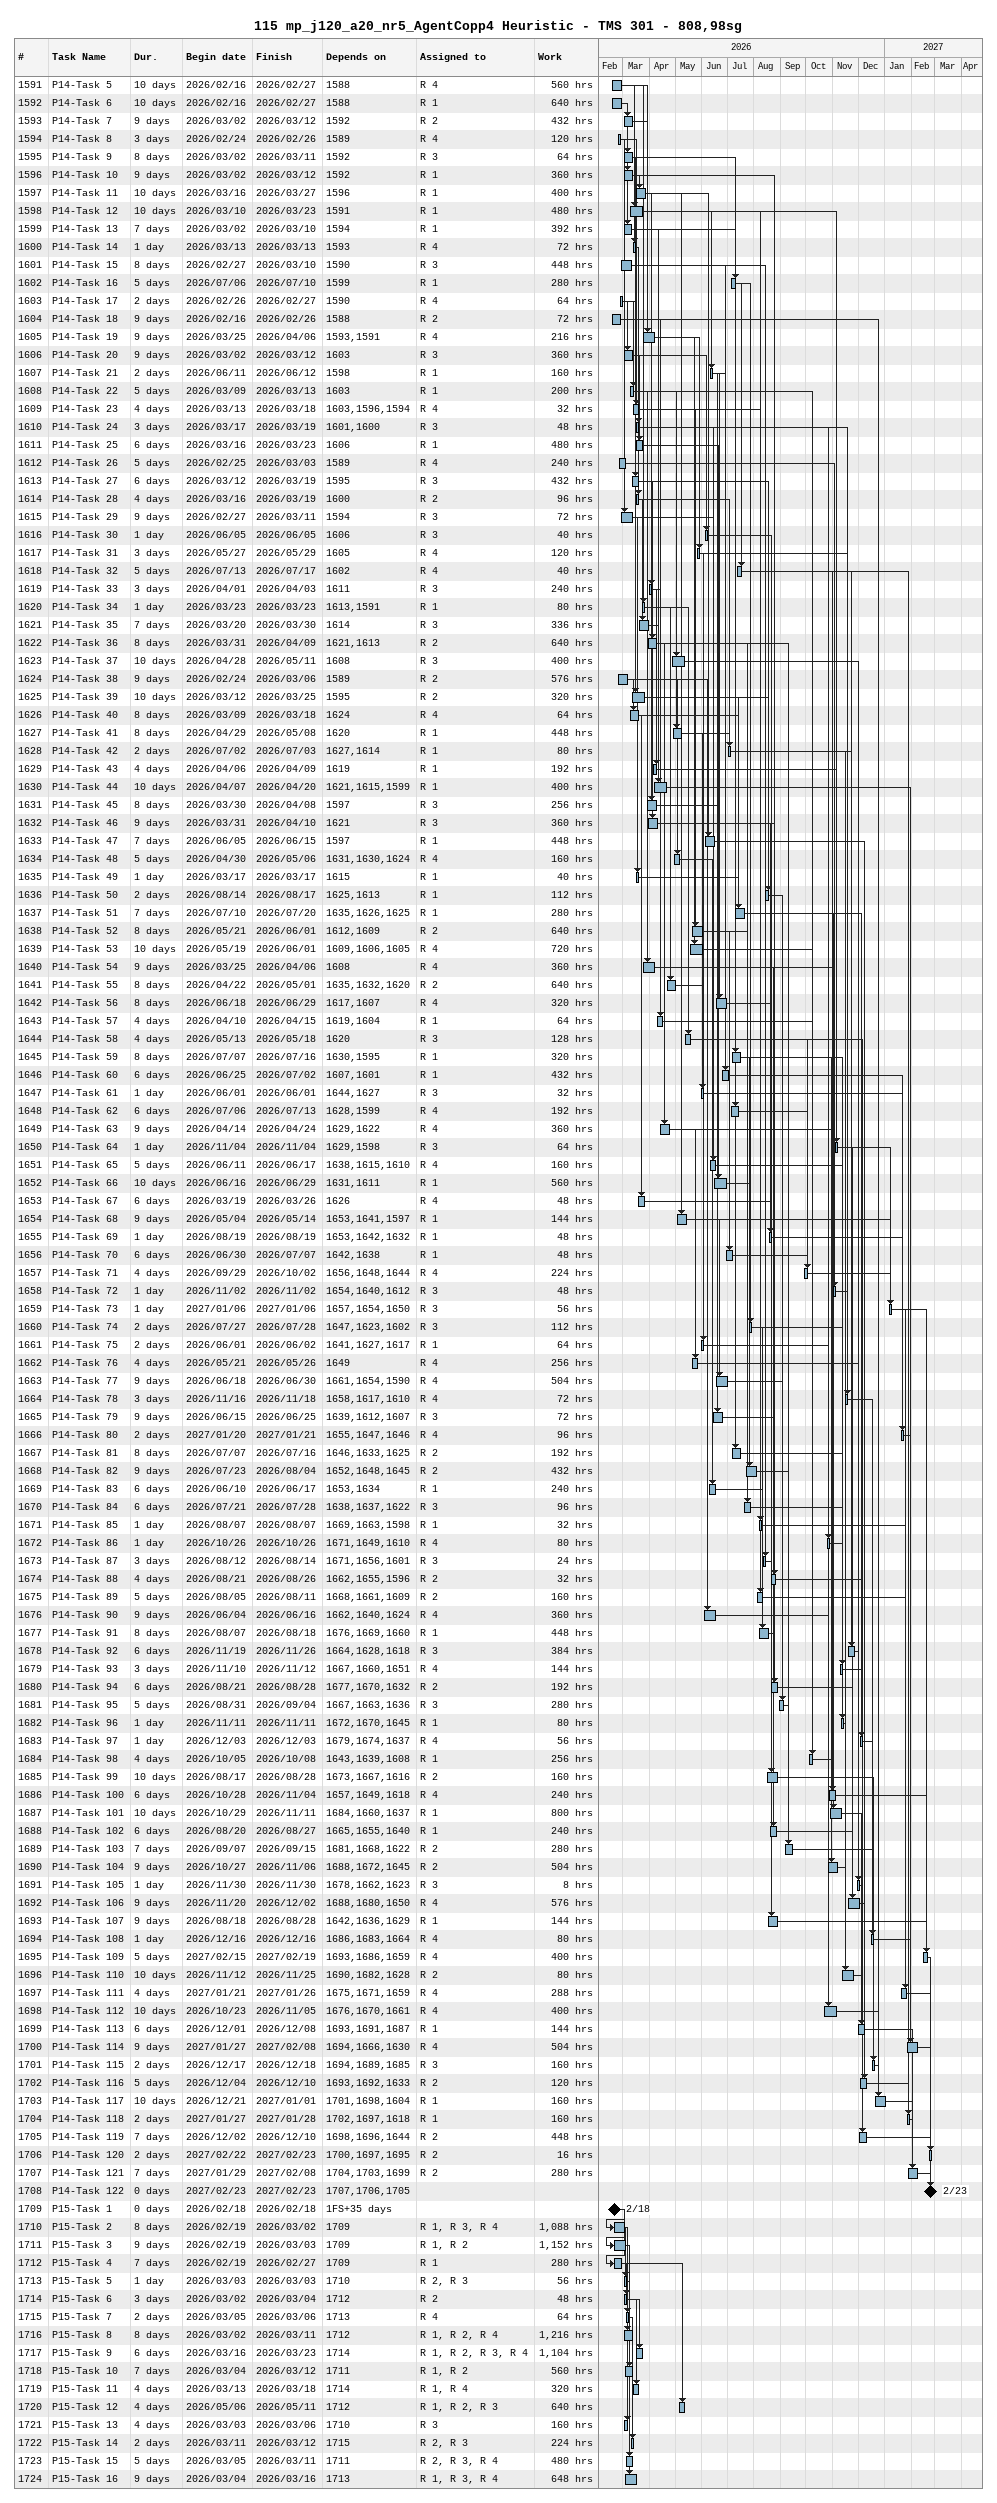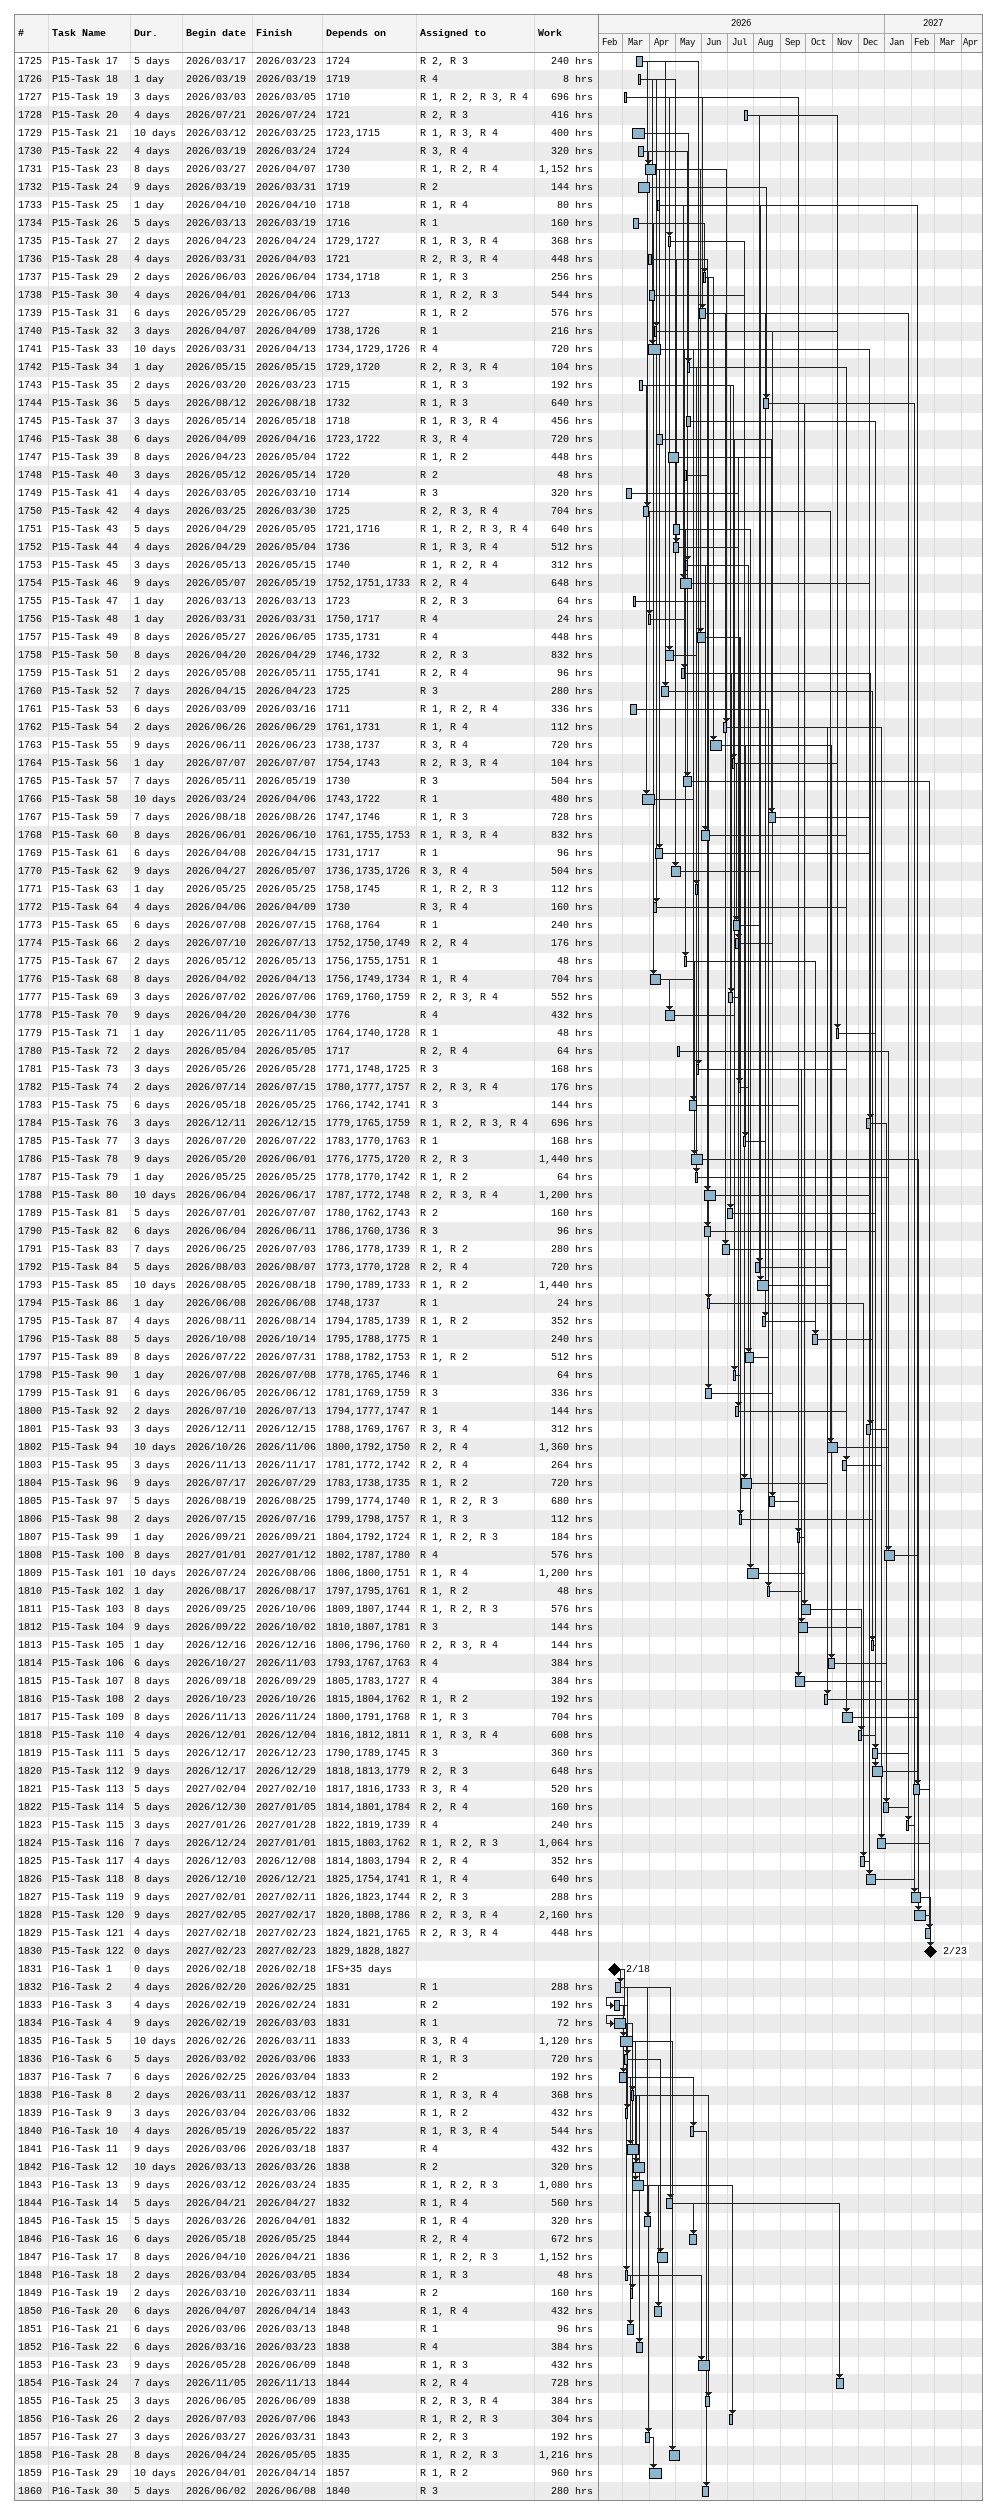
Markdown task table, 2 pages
115 mp_j120_a20_nr5_AgentCopp4 Heuristic - TMS 301 - 808,98sg

| ID | Task | Duration | Start | Finish | Predecessors | Resources | Work (h) |
|---|---|---|---|---|---|---|---|
| 1591 | P14-Task 5 | 10d | 2026-02-16 | 2026-02-27 | 1588 | R 4 | 560 |
| 1592 | P14-Task 6 | 10d | 2026-02-16 | 2026-02-27 | 1588 | R 1 | 640 |
| 1593 | P14-Task 7 | 9d | 2026-03-02 | 2026-03-12 | 1592 | R 2 | 432 |
| 1594 | P14-Task 8 | 3d | 2026-02-24 | 2026-02-26 | 1589 | R 4 | 120 |
| 1595 | P14-Task 9 | 8d | 2026-03-02 | 2026-03-11 | 1592 | R 3 | 64 |
| 1596 | P14-Task 10 | 9d | 2026-03-02 | 2026-03-12 | 1592 | R 1 | 360 |
| 1597 | P14-Task 11 | 10d | 2026-03-16 | 2026-03-27 | 1596 | R 1 | 400 |
| 1598 | P14-Task 12 | 10d | 2026-03-10 | 2026-03-23 | 1591 | R 1 | 480 |
| 1599 | P14-Task 13 | 7d | 2026-03-02 | 2026-03-10 | 1594 | R 1 | 392 |
| 1600 | P14-Task 14 | 1d | 2026-03-13 | 2026-03-13 | 1593 | R 4 | 72 |
| 1601 | P14-Task 15 | 8d | 2026-02-27 | 2026-03-10 | 1590 | R 3 | 448 |
| 1602 | P14-Task 16 | 5d | 2026-07-06 | 2026-07-10 | 1599 | R 1 | 280 |
| 1603 | P14-Task 17 | 2d | 2026-02-26 | 2026-02-27 | 1590 | R 4 | 64 |
| 1604 | P14-Task 18 | 9d | 2026-02-16 | 2026-02-26 | 1588 | R 2 | 72 |
| 1605 | P14-Task 19 | 9d | 2026-03-25 | 2026-04-06 | 1593, 1591 | R 4 | 216 |
| 1606 | P14-Task 20 | 9d | 2026-03-02 | 2026-03-12 | 1603 | R 3 | 360 |
| 1607 | P14-Task 21 | 2d | 2026-06-11 | 2026-06-12 | 1598 | R 1 | 160 |
| 1608 | P14-Task 22 | 5d | 2026-03-09 | 2026-03-13 | 1603 | R 1 | 200 |
| 1609 | P14-Task 23 | 4d | 2026-03-13 | 2026-03-18 | 1603, 1596, 1594 | R 4 | 32 |
| 1610 | P14-Task 24 | 3d | 2026-03-17 | 2026-03-19 | 1601, 1600 | R 3 | 48 |
| 1611 | P14-Task 25 | 6d | 2026-03-16 | 2026-03-23 | 1606 | R 1 | 480 |
| 1612 | P14-Task 26 | 5d | 2026-02-25 | 2026-03-03 | 1589 | R 4 | 240 |
| 1613 | P14-Task 27 | 6d | 2026-03-12 | 2026-03-19 | 1595 | R 3 | 432 |
| 1614 | P14-Task 28 | 4d | 2026-03-16 | 2026-03-19 | 1600 | R 2 | 96 |
| 1615 | P14-Task 29 | 9d | 2026-02-27 | 2026-03-11 | 1594 | R 3 | 72 |
| 1616 | P14-Task 30 | 1d | 2026-06-05 | 2026-06-05 | 1606 | R 3 | 40 |
| 1617 | P14-Task 31 | 3d | 2026-05-27 | 2026-05-29 | 1605 | R 4 | 120 |
| 1618 | P14-Task 32 | 5d | 2026-07-13 | 2026-07-17 | 1602 | R 4 | 40 |
| 1619 | P14-Task 33 | 3d | 2026-04-01 | 2026-04-03 | 1611 | R 3 | 240 |
| 1620 | P14-Task 34 | 1d | 2026-03-23 | 2026-03-23 | 1613, 1591 | R 1 | 80 |
| 1621 | P14-Task 35 | 7d | 2026-03-20 | 2026-03-30 | 1614 | R 3 | 336 |
| 1622 | P14-Task 36 | 8d | 2026-03-31 | 2026-04-09 | 1621, 1613 | R 2 | 640 |
| 1623 | P14-Task 37 | 10d | 2026-04-28 | 2026-05-11 | 1608 | R 3 | 400 |
| 1624 | P14-Task 38 | 9d | 2026-02-24 | 2026-03-06 | 1589 | R 2 | 576 |
| 1625 | P14-Task 39 | 10d | 2026-03-12 | 2026-03-25 | 1595 | R 2 | 320 |
| 1626 | P14-Task 40 | 8d | 2026-03-09 | 2026-03-18 | 1624 | R 4 | 64 |
| 1627 | P14-Task 41 | 8d | 2026-04-29 | 2026-05-08 | 1620 | R 1 | 448 |
| 1628 | P14-Task 42 | 2d | 2026-07-02 | 2026-07-03 | 1627, 1614 | R 1 | 80 |
| 1629 | P14-Task 43 | 4d | 2026-04-06 | 2026-04-09 | 1619 | R 1 | 192 |
| 1630 | P14-Task 44 | 10d | 2026-04-07 | 2026-04-20 | 1621, 1615, 1599 | R 1 | 400 |
| 1631 | P14-Task 45 | 8d | 2026-03-30 | 2026-04-08 | 1597 | R 3 | 256 |
| 1632 | P14-Task 46 | 9d | 2026-03-31 | 2026-04-10 | 1621 | R 3 | 360 |
| 1633 | P14-Task 47 | 7d | 2026-06-05 | 2026-06-15 | 1597 | R 1 | 448 |
| 1634 | P14-Task 48 | 5d | 2026-04-30 | 2026-05-06 | 1631, 1630, 1624 | R 4 | 160 |
| 1635 | P14-Task 49 | 1d | 2026-03-17 | 2026-03-17 | 1615 | R 1 | 40 |
| 1636 | P14-Task 50 | 2d | 2026-08-14 | 2026-08-17 | 1625, 1613 | R 1 | 112 |
| 1637 | P14-Task 51 | 7d | 2026-07-10 | 2026-07-20 | 1635, 1626, 1625 | R 1 | 280 |
| 1638 | P14-Task 52 | 8d | 2026-05-21 | 2026-06-01 | 1612, 1609 | R 2 | 640 |
| 1639 | P14-Task 53 | 10d | 2026-05-19 | 2026-06-01 | 1609, 1606, 1605 | R 4 | 720 |
| 1640 | P14-Task 54 | 9d | 2026-03-25 | 2026-04-06 | 1608 | R 4 | 360 |
| 1641 | P14-Task 55 | 8d | 2026-04-22 | 2026-05-01 | 1635, 1632, 1620 | R 2 | 640 |
| 1642 | P14-Task 56 | 8d | 2026-06-18 | 2026-06-29 | 1617, 1607 | R 4 | 320 |
| 1643 | P14-Task 57 | 4d | 2026-04-10 | 2026-04-15 | 1619, 1604 | R 1 | 64 |
| 1644 | P14-Task 58 | 4d | 2026-05-13 | 2026-05-18 | 1620 | R 3 | 128 |
| 1645 | P14-Task 59 | 8d | 2026-07-07 | 2026-07-16 | 1630, 1595 | R 1 | 320 |
| 1646 | P14-Task 60 | 6d | 2026-06-25 | 2026-07-02 | 1607, 1601 | R 1 | 432 |
| 1647 | P14-Task 61 | 1d | 2026-06-01 | 2026-06-01 | 1644, 1627 | R 3 | 32 |
| 1648 | P14-Task 62 | 6d | 2026-07-06 | 2026-07-13 | 1628, 1599 | R 4 | 192 |
| 1649 | P14-Task 63 | 9d | 2026-04-14 | 2026-04-24 | 1629, 1622 | R 4 | 360 |
| 1650 | P14-Task 64 | 1d | 2026-11-04 | 2026-11-04 | 1629, 1598 | R 3 | 64 |
| 1651 | P14-Task 65 | 5d | 2026-06-11 | 2026-06-17 | 1638, 1615, 1610 | R 4 | 160 |
| 1652 | P14-Task 66 | 10d | 2026-06-16 | 2026-06-29 | 1631, 1611 | R 1 | 560 |
| 1653 | P14-Task 67 | 6d | 2026-03-19 | 2026-03-26 | 1626 | R 4 | 48 |
| 1654 | P14-Task 68 | 9d | 2026-05-04 | 2026-05-14 | 1653, 1641, 1597 | R 1 | 144 |
| 1655 | P14-Task 69 | 1d | 2026-08-19 | 2026-08-19 | 1653, 1642, 1632 | R 1 | 48 |
| 1656 | P14-Task 70 | 6d | 2026-06-30 | 2026-07-07 | 1642, 1638 | R 1 | 48 |
| 1657 | P14-Task 71 | 4d | 2026-09-29 | 2026-10-02 | 1656, 1648, 1644 | R 4 | 224 |
| 1658 | P14-Task 72 | 1d | 2026-11-02 | 2026-11-02 | 1654, 1640, 1612 | R 3 | 48 |
| 1659 | P14-Task 73 | 1d | 2027-01-06 | 2027-01-06 | 1657, 1654, 1650 | R 3 | 56 |
| 1660 | P14-Task 74 | 2d | 2026-07-27 | 2026-07-28 | 1647, 1623, 1602 | R 3 | 112 |
| 1661 | P14-Task 75 | 2d | 2026-06-01 | 2026-06-02 | 1641, 1627, 1617 | R 1 | 64 |
| 1662 | P14-Task 76 | 4d | 2026-05-21 | 2026-05-26 | 1649 | R 4 | 256 |
| 1663 | P14-Task 77 | 9d | 2026-06-18 | 2026-06-30 | 1661, 1654, 1590 | R 4 | 504 |
| 1664 | P14-Task 78 | 3d | 2026-11-16 | 2026-11-18 | 1658, 1617, 1610 | R 4 | 72 |
| 1665 | P14-Task 79 | 9d | 2026-06-15 | 2026-06-25 | 1639, 1612, 1607 | R 3 | 72 |
| 1666 | P14-Task 80 | 2d | 2027-01-20 | 2027-01-21 | 1655, 1647, 1646 | R 4 | 96 |
| 1667 | P14-Task 81 | 8d | 2026-07-07 | 2026-07-16 | 1646, 1633, 1625 | R 2 | 192 |
| 1668 | P14-Task 82 | 9d | 2026-07-23 | 2026-08-04 | 1652, 1648, 1645 | R 2 | 432 |
| 1669 | P14-Task 83 | 6d | 2026-06-10 | 2026-06-17 | 1653, 1634 | R 1 | 240 |
| 1670 | P14-Task 84 | 6d | 2026-07-21 | 2026-07-28 | 1638, 1637, 1622 | R 3 | 96 |
| 1671 | P14-Task 85 | 1d | 2026-08-07 | 2026-08-07 | 1669, 1663, 1598 | R 1 | 32 |
| 1672 | P14-Task 86 | 1d | 2026-10-26 | 2026-10-26 | 1671, 1649, 1610 | R 4 | 80 |
| 1673 | P14-Task 87 | 3d | 2026-08-12 | 2026-08-14 | 1671, 1656, 1601 | R 3 | 24 |
| 1674 | P14-Task 88 | 4d | 2026-08-21 | 2026-08-26 | 1662, 1655, 1596 | R 2 | 32 |
| 1675 | P14-Task 89 | 5d | 2026-08-05 | 2026-08-11 | 1668, 1661, 1609 | R 2 | 160 |
| 1676 | P14-Task 90 | 9d | 2026-06-04 | 2026-06-16 | 1662, 1640, 1624 | R 4 | 360 |
| 1677 | P14-Task 91 | 8d | 2026-08-07 | 2026-08-18 | 1676, 1669, 1660 | R 1 | 448 |
| 1678 | P14-Task 92 | 6d | 2026-11-19 | 2026-11-26 | 1664, 1628, 1618 | R 3 | 384 |
| 1679 | P14-Task 93 | 3d | 2026-11-10 | 2026-11-12 | 1667, 1660, 1651 | R 4 | 144 |
| 1680 | P14-Task 94 | 6d | 2026-08-21 | 2026-08-28 | 1677, 1670, 1632 | R 2 | 192 |
| 1681 | P14-Task 95 | 5d | 2026-08-31 | 2026-09-04 | 1667, 1663, 1636 | R 3 | 280 |
| 1682 | P14-Task 96 | 1d | 2026-11-11 | 2026-11-11 | 1672, 1670, 1645 | R 1 | 80 |
| 1683 | P14-Task 97 | 1d | 2026-12-03 | 2026-12-03 | 1679, 1674, 1637 | R 4 | 56 |
| 1684 | P14-Task 98 | 4d | 2026-10-05 | 2026-10-08 | 1643, 1639, 1608 | R 1 | 256 |
| 1685 | P14-Task 99 | 10d | 2026-08-17 | 2026-08-28 | 1673, 1667, 1616 | R 2 | 160 |
| 1686 | P14-Task 100 | 6d | 2026-10-28 | 2026-11-04 | 1657, 1649, 1618 | R 4 | 240 |
| 1687 | P14-Task 101 | 10d | 2026-10-29 | 2026-11-11 | 1684, 1660, 1637 | R 1 | 800 |
| 1688 | P14-Task 102 | 6d | 2026-08-20 | 2026-08-27 | 1665, 1655, 1640 | R 1 | 240 |
| 1689 | P14-Task 103 | 7d | 2026-09-07 | 2026-09-15 | 1681, 1668, 1622 | R 2 | 280 |
| 1690 | P14-Task 104 | 9d | 2026-10-27 | 2026-11-06 | 1688, 1672, 1645 | R 2 | 504 |
| 1691 | P14-Task 105 | 1d | 2026-11-30 | 2026-11-30 | 1678, 1662, 1623 | R 3 | 8 |
| 1692 | P14-Task 106 | 9d | 2026-11-20 | 2026-12-02 | 1688, 1680, 1650 | R 4 | 576 |
| 1693 | P14-Task 107 | 9d | 2026-08-18 | 2026-08-28 | 1642, 1636, 1629 | R 1 | 144 |
| 1694 | P14-Task 108 | 1d | 2026-12-16 | 2026-12-16 | 1686, 1683, 1664 | R 4 | 80 |
| 1695 | P14-Task 109 | 5d | 2027-02-15 | 2027-02-19 | 1693, 1686, 1659 | R 4 | 400 |
| 1696 | P14-Task 110 | 10d | 2026-11-12 | 2026-11-25 | 1690, 1682, 1628 | R 2 | 80 |
| 1697 | P14-Task 111 | 4d | 2027-01-21 | 2027-01-26 | 1675, 1671, 1659 | R 4 | 288 |
| 1698 | P14-Task 112 | 10d | 2026-10-23 | 2026-11-05 | 1676, 1670, 1661 | R 4 | 400 |
| 1699 | P14-Task 113 | 6d | 2026-12-01 | 2026-12-08 | 1693, 1691, 1687 | R 1 | 144 |
| 1700 | P14-Task 114 | 9d | 2027-01-27 | 2027-02-08 | 1694, 1666, 1630 | R 4 | 504 |
| 1701 | P14-Task 115 | 2d | 2026-12-17 | 2026-12-18 | 1694, 1689, 1685 | R 3 | 160 |
| 1702 | P14-Task 116 | 5d | 2026-12-04 | 2026-12-10 | 1693, 1692, 1633 | R 2 | 120 |
| 1703 | P14-Task 117 | 10d | 2026-12-21 | 2027-01-01 | 1701, 1698, 1604 | R 1 | 160 |
| 1704 | P14-Task 118 | 2d | 2027-01-27 | 2027-01-28 | 1702, 1697, 1618 | R 1 | 160 |
| 1705 | P14-Task 119 | 7d | 2026-12-02 | 2026-12-10 | 1698, 1696, 1644 | R 2 | 448 |
| 1706 | P14-Task 120 | 2d | 2027-02-22 | 2027-02-23 | 1700, 1697, 1695 | R 2 | 16 |
| 1707 | P14-Task 121 | 7d | 2027-01-29 | 2027-02-08 | 1704, 1703, 1699 | R 2 | 280 |
| 1708 | P14-Task 122 | 0d | 2027-02-23 | 2027-02-23 | 1707, 1706, 1705 |  |  |
| 1709 | P15-Task 1 | 0d | 2026-02-18 | 2026-02-18 | 1FS+35d |  |  |
| 1710 | P15-Task 2 | 8d | 2026-02-19 | 2026-03-02 | 1709 | R 1, R 3, R 4 | 1088 |
| 1711 | P15-Task 3 | 9d | 2026-02-19 | 2026-03-03 | 1709 | R 1, R 2 | 1152 |
| 1712 | P15-Task 4 | 7d | 2026-02-19 | 2026-02-27 | 1709 | R 1 | 280 |
| 1713 | P15-Task 5 | 1d | 2026-03-03 | 2026-03-03 | 1710 | R 2, R 3 | 56 |
| 1714 | P15-Task 6 | 3d | 2026-03-02 | 2026-03-04 | 1712 | R 2 | 48 |
| 1715 | P15-Task 7 | 2d | 2026-03-05 | 2026-03-06 | 1713 | R 4 | 64 |
| 1716 | P15-Task 8 | 8d | 2026-03-02 | 2026-03-11 | 1712 | R 1, R 2, R 4 | 1216 |
| 1717 | P15-Task 9 | 6d | 2026-03-16 | 2026-03-23 | 1714 | R 1, R 2, R 3, R 4 | 1104 |
| 1718 | P15-Task 10 | 7d | 2026-03-04 | 2026-03-12 | 1711 | R 1, R 2 | 560 |
| 1719 | P15-Task 11 | 4d | 2026-03-13 | 2026-03-18 | 1714 | R 1, R 4 | 320 |
| 1720 | P15-Task 12 | 4d | 2026-05-06 | 2026-05-11 | 1712 | R 1, R 2, R 3 | 640 |
| 1721 | P15-Task 13 | 4d | 2026-03-03 | 2026-03-06 | 1710 | R 3 | 160 |
| 1722 | P15-Task 14 | 2d | 2026-03-11 | 2026-03-12 | 1715 | R 2, R 3 | 224 |
| 1723 | P15-Task 15 | 5d | 2026-03-05 | 2026-03-11 | 1711 | R 2, R 3, R 4 | 480 |
| 1724 | P15-Task 16 | 9d | 2026-03-04 | 2026-03-16 | 1713 | R 1, R 3, R 4 | 648 |
| 1725 | P15-Task 17 | 5d | 2026-03-17 | 2026-03-23 | 1724 | R 2, R 3 | 240 |
| 1726 | P15-Task 18 | 1d | 2026-03-19 | 2026-03-19 | 1719 | R 4 | 8 |
| 1727 | P15-Task 19 | 3d | 2026-03-03 | 2026-03-05 | 1710 | R 1, R 2, R 3, R 4 | 696 |
| 1728 | P15-Task 20 | 4d | 2026-07-21 | 2026-07-24 | 1721 | R 2, R 3 | 416 |
| 1729 | P15-Task 21 | 10d | 2026-03-12 | 2026-03-25 | 1723, 1715 | R 1, R 3, R 4 | 400 |
| 1730 | P15-Task 22 | 4d | 2026-03-19 | 2026-03-24 | 1724 | R 3, R 4 | 320 |
| 1731 | P15-Task 23 | 8d | 2026-03-27 | 2026-04-07 | 1730 | R 1, R 2, R 4 | 1152 |
| 1732 | P15-Task 24 | 9d | 2026-03-19 | 2026-03-31 | 1719 | R 2 | 144 |
| 1733 | P15-Task 25 | 1d | 2026-04-10 | 2026-04-10 | 1718 | R 1, R 4 | 80 |
| 1734 | P15-Task 26 | 5d | 2026-03-13 | 2026-03-19 | 1716 | R 1 | 160 |
| 1735 | P15-Task 27 | 2d | 2026-04-23 | 2026-04-24 | 1729, 1727 | R 1, R 3, R 4 | 368 |
| 1736 | P15-Task 28 | 4d | 2026-03-31 | 2026-04-03 | 1721 | R 2, R 3, R 4 | 448 |
| 1737 | P15-Task 29 | 2d | 2026-06-03 | 2026-06-04 | 1734, 1718 | R 1, R 3 | 256 |
| 1738 | P15-Task 30 | 4d | 2026-04-01 | 2026-04-06 | 1713 | R 1, R 2, R 3 | 544 |
| 1739 | P15-Task 31 | 6d | 2026-05-29 | 2026-06-05 | 1727 | R 1, R 2 | 576 |
| 1740 | P15-Task 32 | 3d | 2026-04-07 | 2026-04-09 | 1738, 1726 | R 1 | 216 |
| 1741 | P15-Task 33 | 10d | 2026-03-31 | 2026-04-13 | 1734, 1729, 1726 | R 4 | 720 |
| 1742 | P15-Task 34 | 1d | 2026-05-15 | 2026-05-15 | 1729, 1720 | R 2, R 3, R 4 | 104 |
| 1743 | P15-Task 35 | 2d | 2026-03-20 | 2026-03-23 | 1715 | R 1, R 3 | 192 |
| 1744 | P15-Task 36 | 5d | 2026-08-12 | 2026-08-18 | 1732 | R 1, R 3 | 640 |
| 1745 | P15-Task 37 | 3d | 2026-05-14 | 2026-05-18 | 1718 | R 1, R 3, R 4 | 456 |
| 1746 | P15-Task 38 | 6d | 2026-04-09 | 2026-04-16 | 1723, 1722 | R 3, R 4 | 720 |
| 1747 | P15-Task 39 | 8d | 2026-04-23 | 2026-05-04 | 1722 | R 1, R 2 | 448 |
| 1748 | P15-Task 40 | 3d | 2026-05-12 | 2026-05-14 | 1720 | R 2 | 48 |
| 1749 | P15-Task 41 | 4d | 2026-03-05 | 2026-03-10 | 1714 | R 3 | 320 |
| 1750 | P15-Task 42 | 4d | 2026-03-25 | 2026-03-30 | 1725 | R 2, R 3, R 4 | 704 |
| 1751 | P15-Task 43 | 5d | 2026-04-29 | 2026-05-05 | 1721, 1716 | R 1, R 2, R 3, R 4 | 640 |
| 1752 | P15-Task 44 | 4d | 2026-04-29 | 2026-05-04 | 1736 | R 1, R 3, R 4 | 512 |
| 1753 | P15-Task 45 | 3d | 2026-05-13 | 2026-05-15 | 1740 | R 1, R 2, R 4 | 312 |
| 1754 | P15-Task 46 | 9d | 2026-05-07 | 2026-05-19 | 1752, 1751, 1733 | R 2, R 4 | 648 |
| 1755 | P15-Task 47 | 1d | 2026-03-13 | 2026-03-13 | 1723 | R 2, R 3 | 64 |
| 1756 | P15-Task 48 | 1d | 2026-03-31 | 2026-03-31 | 1750, 1717 | R 4 | 24 |
| 1757 | P15-Task 49 | 8d | 2026-05-27 | 2026-06-05 | 1735, 1731 | R 4 | 448 |
| 1758 | P15-Task 50 | 8d | 2026-04-20 | 2026-04-29 | 1746, 1732 | R 2, R 3 | 832 |
| 1759 | P15-Task 51 | 2d | 2026-05-08 | 2026-05-11 | 1755, 1741 | R 2, R 4 | 96 |
| 1760 | P15-Task 52 | 7d | 2026-04-15 | 2026-04-23 | 1725 | R 3 | 280 |
| 1761 | P15-Task 53 | 6d | 2026-03-09 | 2026-03-16 | 1711 | R 1, R 2, R 4 | 336 |
| 1762 | P15-Task 54 | 2d | 2026-06-26 | 2026-06-29 | 1761, 1731 | R 1, R 4 | 112 |
| 1763 | P15-Task 55 | 9d | 2026-06-11 | 2026-06-23 | 1738, 1737 | R 3, R 4 | 720 |
| 1764 | P15-Task 56 | 1d | 2026-07-07 | 2026-07-07 | 1754, 1743 | R 2, R 3, R 4 | 104 |
| 1765 | P15-Task 57 | 7d | 2026-05-11 | 2026-05-19 | 1730 | R 3 | 504 |
| 1766 | P15-Task 58 | 10d | 2026-03-24 | 2026-04-06 | 1743, 1722 | R 1 | 480 |
| 1767 | P15-Task 59 | 7d | 2026-08-18 | 2026-08-26 | 1747, 1746 | R 1, R 3 | 728 |
| 1768 | P15-Task 60 | 8d | 2026-06-01 | 2026-06-10 | 1761, 1755, 1753 | R 1, R 3, R 4 | 832 |
| 1769 | P15-Task 61 | 6d | 2026-04-08 | 2026-04-15 | 1731, 1717 | R 1 | 96 |
| 1770 | P15-Task 62 | 9d | 2026-04-27 | 2026-05-07 | 1736, 1735, 1726 | R 3, R 4 | 504 |
| 1771 | P15-Task 63 | 1d | 2026-05-25 | 2026-05-25 | 1758, 1745 | R 1, R 2, R 3 | 112 |
| 1772 | P15-Task 64 | 4d | 2026-04-06 | 2026-04-09 | 1730 | R 3, R 4 | 160 |
| 1773 | P15-Task 65 | 6d | 2026-07-08 | 2026-07-15 | 1768, 1764 | R 1 | 240 |
| 1774 | P15-Task 66 | 2d | 2026-07-10 | 2026-07-13 | 1752, 1750, 1749 | R 2, R 4 | 176 |
| 1775 | P15-Task 67 | 2d | 2026-05-12 | 2026-05-13 | 1756, 1755, 1751 | R 1 | 48 |
| 1776 | P15-Task 68 | 8d | 2026-04-02 | 2026-04-13 | 1756, 1749, 1734 | R 1, R 4 | 704 |
| 1777 | P15-Task 69 | 3d | 2026-07-02 | 2026-07-06 | 1769, 1760, 1759 | R 2, R 3, R 4 | 552 |
| 1778 | P15-Task 70 | 9d | 2026-04-20 | 2026-04-30 | 1776 | R 4 | 432 |
| 1779 | P15-Task 71 | 1d | 2026-11-05 | 2026-11-05 | 1764, 1740, 1728 | R 1 | 48 |
| 1780 | P15-Task 72 | 2d | 2026-05-04 | 2026-05-05 | 1717 | R 2, R 4 | 64 |
| 1781 | P15-Task 73 | 3d | 2026-05-26 | 2026-05-28 | 1771, 1748, 1725 | R 3 | 168 |
| 1782 | P15-Task 74 | 2d | 2026-07-14 | 2026-07-15 | 1780, 1777, 1757 | R 2, R 3, R 4 | 176 |
| 1783 | P15-Task 75 | 6d | 2026-05-18 | 2026-05-25 | 1766, 1742, 1741 | R 3 | 144 |
| 1784 | P15-Task 76 | 3d | 2026-12-11 | 2026-12-15 | 1779, 1765, 1759 | R 1, R 2, R 3, R 4 | 696 |
| 1785 | P15-Task 77 | 3d | 2026-07-20 | 2026-07-22 | 1783, 1770, 1763 | R 1 | 168 |
| 1786 | P15-Task 78 | 9d | 2026-05-20 | 2026-06-01 | 1776, 1775, 1720 | R 2, R 3 | 1440 |
| 1787 | P15-Task 79 | 1d | 2026-05-25 | 2026-05-25 | 1778, 1770, 1742 | R 1, R 2 | 64 |
| 1788 | P15-Task 80 | 10d | 2026-06-04 | 2026-06-17 | 1787, 1772, 1748 | R 2, R 3, R 4 | 1200 |
| 1789 | P15-Task 81 | 5d | 2026-07-01 | 2026-07-07 | 1780, 1762, 1743 | R 2 | 160 |
| 1790 | P15-Task 82 | 6d | 2026-06-04 | 2026-06-11 | 1786, 1760, 1736 | R 3 | 96 |
| 1791 | P15-Task 83 | 7d | 2026-06-25 | 2026-07-03 | 1786, 1778, 1739 | R 1, R 2 | 280 |
| 1792 | P15-Task 84 | 5d | 2026-08-03 | 2026-08-07 | 1773, 1770, 1728 | R 2, R 4 | 720 |
| 1793 | P15-Task 85 | 10d | 2026-08-05 | 2026-08-18 | 1790, 1789, 1733 | R 1, R 2 | 1440 |
| 1794 | P15-Task 86 | 1d | 2026-06-08 | 2026-06-08 | 1748, 1737 | R 1 | 24 |
| 1795 | P15-Task 87 | 4d | 2026-08-11 | 2026-08-14 | 1794, 1785, 1739 | R 1, R 2 | 352 |
| 1796 | P15-Task 88 | 5d | 2026-10-08 | 2026-10-14 | 1795, 1788, 1775 | R 1 | 240 |
| 1797 | P15-Task 89 | 8d | 2026-07-22 | 2026-07-31 | 1788, 1782, 1753 | R 1, R 2 | 512 |
| 1798 | P15-Task 90 | 1d | 2026-07-08 | 2026-07-08 | 1778, 1765, 1746 | R 1 | 64 |
| 1799 | P15-Task 91 | 6d | 2026-06-05 | 2026-06-12 | 1781, 1769, 1759 | R 3 | 336 |
| 1800 | P15-Task 92 | 2d | 2026-07-10 | 2026-07-13 | 1794, 1777, 1747 | R 1 | 144 |
| 1801 | P15-Task 93 | 3d | 2026-12-11 | 2026-12-15 | 1788, 1769, 1767 | R 3, R 4 | 312 |
| 1802 | P15-Task 94 | 10d | 2026-10-26 | 2026-11-06 | 1800, 1792, 1750 | R 2, R 4 | 1360 |
| 1803 | P15-Task 95 | 3d | 2026-11-13 | 2026-11-17 | 1781, 1772, 1742 | R 2, R 4 | 264 |
| 1804 | P15-Task 96 | 9d | 2026-07-17 | 2026-07-29 | 1783, 1738, 1735 | R 1, R 2 | 720 |
| 1805 | P15-Task 97 | 5d | 2026-08-19 | 2026-08-25 | 1799, 1774, 1740 | R 1, R 2, R 3 | 680 |
| 1806 | P15-Task 98 | 2d | 2026-07-15 | 2026-07-16 | 1799, 1798, 1757 | R 1, R 3 | 112 |
| 1807 | P15-Task 99 | 1d | 2026-09-21 | 2026-09-21 | 1804, 1792, 1724 | R 1, R 2, R 3 | 184 |
| 1808 | P15-Task 100 | 8d | 2027-01-01 | 2027-01-12 | 1802, 1787, 1780 | R 4 | 576 |
| 1809 | P15-Task 101 | 10d | 2026-07-24 | 2026-08-06 | 1806, 1800, 1751 | R 1, R 4 | 1200 |
| 1810 | P15-Task 102 | 1d | 2026-08-17 | 2026-08-17 | 1797, 1795, 1761 | R 1, R 2 | 48 |
| 1811 | P15-Task 103 | 8d | 2026-09-25 | 2026-10-06 | 1809, 1807, 1744 | R 1, R 2, R 3 | 576 |
| 1812 | P15-Task 104 | 9d | 2026-09-22 | 2026-10-02 | 1810, 1807, 1781 | R 3 | 144 |
| 1813 | P15-Task 105 | 1d | 2026-12-16 | 2026-12-16 | 1806, 1796, 1760 | R 2, R 3, R 4 | 144 |
| 1814 | P15-Task 106 | 6d | 2026-10-27 | 2026-11-03 | 1793, 1767, 1763 | R 4 | 384 |
| 1815 | P15-Task 107 | 8d | 2026-09-18 | 2026-09-29 | 1805, 1783, 1727 | R 4 | 384 |
| 1816 | P15-Task 108 | 2d | 2026-10-23 | 2026-10-26 | 1815, 1804, 1762 | R 1, R 2 | 192 |
| 1817 | P15-Task 109 | 8d | 2026-11-13 | 2026-11-24 | 1800, 1791, 1768 | R 1, R 3 | 704 |
| 1818 | P15-Task 110 | 4d | 2026-12-01 | 2026-12-04 | 1816, 1812, 1811 | R 1, R 3, R 4 | 608 |
| 1819 | P15-Task 111 | 5d | 2026-12-17 | 2026-12-23 | 1790, 1789, 1745 | R 3 | 360 |
| 1820 | P15-Task 112 | 9d | 2026-12-17 | 2026-12-29 | 1818, 1813, 1779 | R 2, R 3 | 648 |
| 1821 | P15-Task 113 | 5d | 2027-02-04 | 2027-02-10 | 1817, 1816, 1733 | R 3, R 4 | 520 |
| 1822 | P15-Task 114 | 5d | 2026-12-30 | 2027-01-05 | 1814, 1801, 1784 | R 2, R 4 | 160 |
| 1823 | P15-Task 115 | 3d | 2027-01-26 | 2027-01-28 | 1822, 1819, 1739 | R 4 | 240 |
| 1824 | P15-Task 116 | 7d | 2026-12-24 | 2027-01-01 | 1815, 1803, 1762 | R 1, R 2, R 3 | 1064 |
| 1825 | P15-Task 117 | 4d | 2026-12-03 | 2026-12-08 | 1814, 1803, 1794 | R 2, R 4 | 352 |
| 1826 | P15-Task 118 | 8d | 2026-12-10 | 2026-12-21 | 1825, 1754, 1741 | R 1, R 4 | 640 |
| 1827 | P15-Task 119 | 9d | 2027-02-01 | 2027-02-11 | 1826, 1823, 1744 | R 2, R 3 | 288 |
| 1828 | P15-Task 120 | 9d | 2027-02-05 | 2027-02-17 | 1820, 1808, 1786 | R 2, R 3, R 4 | 2160 |
| 1829 | P15-Task 121 | 4d | 2027-02-18 | 2027-02-23 | 1824, 1821, 1765 | R 2, R 3, R 4 | 448 |
| 1830 | P15-Task 122 | 0d | 2027-02-23 | 2027-02-23 | 1829, 1828, 1827 |  |  |
| 1831 | P16-Task 1 | 0d | 2026-02-18 | 2026-02-18 | 1FS+35d |  |  |
| 1832 | P16-Task 2 | 4d | 2026-02-20 | 2026-02-25 | 1831 | R 1 | 288 |
| 1833 | P16-Task 3 | 4d | 2026-02-19 | 2026-02-24 | 1831 | R 2 | 192 |
| 1834 | P16-Task 4 | 9d | 2026-02-19 | 2026-03-03 | 1831 | R 1 | 72 |
| 1835 | P16-Task 5 | 10d | 2026-02-26 | 2026-03-11 | 1833 | R 3, R 4 | 1120 |
| 1836 | P16-Task 6 | 5d | 2026-03-02 | 2026-03-06 | 1833 | R 1, R 3 | 720 |
| 1837 | P16-Task 7 | 6d | 2026-02-25 | 2026-03-04 | 1833 | R 2 | 192 |
| 1838 | P16-Task 8 | 2d | 2026-03-11 | 2026-03-12 | 1837 | R 1, R 3, R 4 | 368 |
| 1839 | P16-Task 9 | 3d | 2026-03-04 | 2026-03-06 | 1832 | R 1, R 2 | 432 |
| 1840 | P16-Task 10 | 4d | 2026-05-19 | 2026-05-22 | 1837 | R 1, R 3, R 4 | 544 |
| 1841 | P16-Task 11 | 9d | 2026-03-06 | 2026-03-18 | 1837 | R 4 | 432 |
| 1842 | P16-Task 12 | 10d | 2026-03-13 | 2026-03-26 | 1838 | R 2 | 320 |
| 1843 | P16-Task 13 | 9d | 2026-03-12 | 2026-03-24 | 1835 | R 1, R 2, R 3 | 1080 |
| 1844 | P16-Task 14 | 5d | 2026-04-21 | 2026-04-27 | 1832 | R 1, R 4 | 560 |
| 1845 | P16-Task 15 | 5d | 2026-03-26 | 2026-04-01 | 1832 | R 1, R 4 | 320 |
| 1846 | P16-Task 16 | 6d | 2026-05-18 | 2026-05-25 | 1844 | R 2, R 4 | 672 |
| 1847 | P16-Task 17 | 8d | 2026-04-10 | 2026-04-21 | 1836 | R 1, R 2, R 3 | 1152 |
| 1848 | P16-Task 18 | 2d | 2026-03-04 | 2026-03-05 | 1834 | R 1, R 3 | 48 |
| 1849 | P16-Task 19 | 2d | 2026-03-10 | 2026-03-11 | 1834 | R 2 | 160 |
| 1850 | P16-Task 20 | 6d | 2026-04-07 | 2026-04-14 | 1843 | R 1, R 4 | 432 |
| 1851 | P16-Task 21 | 6d | 2026-03-06 | 2026-03-13 | 1848 | R 1 | 96 |
| 1852 | P16-Task 22 | 6d | 2026-03-16 | 2026-03-23 | 1838 | R 4 | 384 |
| 1853 | P16-Task 23 | 9d | 2026-05-28 | 2026-06-09 | 1848 | R 1, R 3 | 432 |
| 1854 | P16-Task 24 | 7d | 2026-11-05 | 2026-11-13 | 1844 | R 2, R 4 | 728 |
| 1855 | P16-Task 25 | 3d | 2026-06-05 | 2026-06-09 | 1838 | R 2, R 3, R 4 | 384 |
| 1856 | P16-Task 26 | 2d | 2026-07-03 | 2026-07-06 | 1843 | R 1, R 2, R 3 | 304 |
| 1857 | P16-Task 27 | 3d | 2026-03-27 | 2026-03-31 | 1843 | R 2, R 3 | 192 |
| 1858 | P16-Task 28 | 8d | 2026-04-24 | 2026-05-05 | 1835 | R 1, R 2, R 3 | 1216 |
| 1859 | P16-Task 29 | 10d | 2026-04-01 | 2026-04-14 | 1857 | R 1, R 2 | 960 |
| 1860 | P16-Task 30 | 5d | 2026-06-02 | 2026-06-08 | 1840 | R 3 | 280 |
